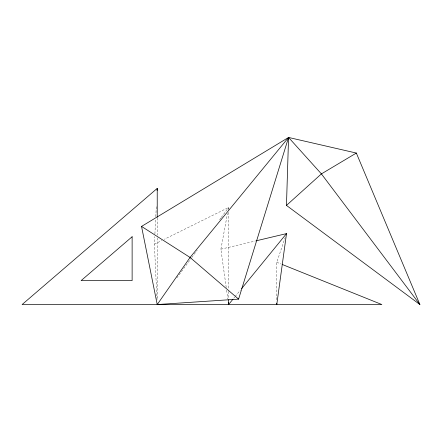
<?xml version="1.0" encoding="UTF-8"?>
<svg xmlns="http://www.w3.org/2000/svg" width="442" height="442" viewBox="0 0 442 442"><rect width="100%" height="100%" fill="white"/><g stroke="black" fill="none" stroke-linecap="round" stroke-linejoin="round"><path stroke-width="0.33" stroke-dasharray="2.21 1.66" d="M157.004 299.753L154.385 244.199L154.772 236.619M154.91 233.862L155.65 219.398M155.788 216.641L156.352 205.618M226.216 287.466L220.895 249.189L227.475 213.53M228.094 210.171L228.591 207.48L164.28 239.304M276.775 299.775L276.775 262.266L285.184 237.514M176.8 277.924L191.48 257.957M191.889 257.404L197.193 250.189M219.619 219.68L220.845 218.017M221.249 217.464L228.591 207.48L228.591 208.856M233.818 298.151L234.685 297.085M235.122 296.549L240.349 290.151M154.385 244.199L161.805 240.525M220.895 249.189L255.708 240.923M276.775 262.266L281.234 264.062M226.597 290.201L227.829 299.085M228.591 212.298L228.591 288.714M228.591 291.471L228.591 299.046M157.225 217.95L157.225 235.133M157.225 237.884L157.225 299.742"/><path stroke-width="0.66" d="M286.466 205.403L288.565 137.451L356.34 153.054L419.9 304.549L286.466 205.403L321.4 173.899L356.34 153.054M157.12 190.463L157.225 188.397L22.1 304.549L381.866 304.549L282.51 264.576M256.382 240.763L286.51 233.608L276.775 304.549L276.775 303.19M157.225 304.549L190.066 257.448L288.565 137.451L141.539 226.42L157.225 304.549L238.592 299.123L288.565 137.451L321.4 173.899L419.9 304.549M228.304 302.499L228.591 304.549L232.945 299.217M241.658 288.549L286.51 233.608M141.539 226.42L190.066 257.448L238.592 299.123M228.591 299.731L228.591 304.549M157.225 188.397L157.225 217.265M132.125 236.752L81.107 280.609L132.125 280.609L132.125 236.752"/></g></svg>
